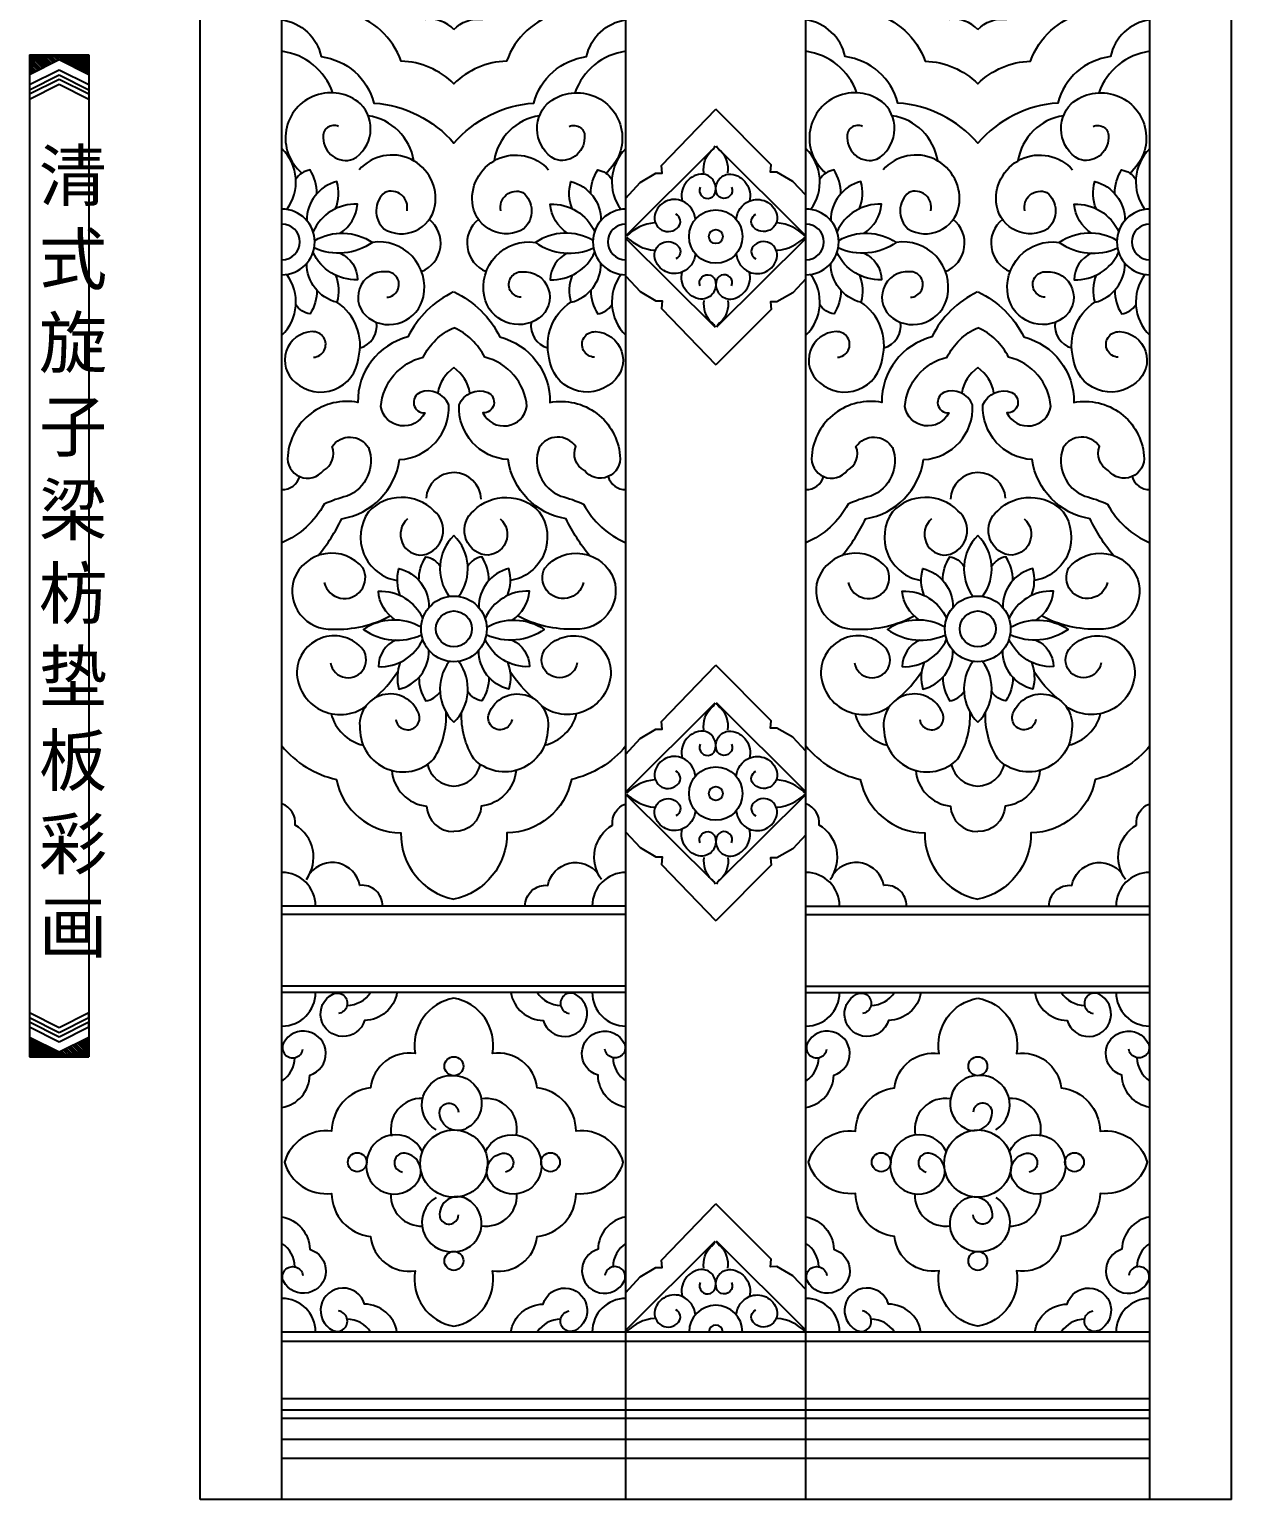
# Model space of a CAD drawing. Extents: x -66030 to 95157, y -13132 to 45879.
# Drawn here: x -25244 to -24510, y 4383 to 5280 of the extents above; entities that cross this region are included whole.
import ezdxf

# ---------------------------------------------------------------- set-up
doc = ezdxf.new("R2010")
doc.units = 0
doc.header["$LTSCALE"] = 100
doc.header["$MEASUREMENT"] = 0
for name, color, linetype in [('3', 11, 'CONTINUOUS'), ('4', 121, 'CONTINUOUS'), ('7', 105, 'CONTINUOUS'), ('TEXT', 105, 'CONTINUOUS')]:
    doc.layers.add(name, color=color, linetype=linetype)
doc.styles.add('HZ', font='simhei.ttf')

# ---------------------------------------------------------------- blocks, each defined once
blk = doc.blocks.new('A$C5F614F5C')
at = {"layer": '3'}
for p, q in [((260, 362.43), (50, 362.43)), ((370, 362.43), (580, 362.43)), ((260, 357.35), (50, 357.35)), ((370, 357.35), (580, 357.35)), ((260, 313.47), (50, 313.47)), ((260, 309.65), (50, 309.65)), ((370, 313.47), (580, 313.47)), ((370, 309.65), (580, 309.65)), ((580, 102.33), (50, 102.33)), ((580, 102.33), (50, 102.33)), ((580, 96.61), (50, 96.61)), ((580, 61.63), (50, 61.63)), ((580, 54.64), (50, 54.64)), ((580, 49.55), (50, 49.55)), ((580, 36.79), (50, 36.79)), ((580, 25.17), (50, 25.17))]:
    blk.add_line(p, q, dxfattribs=at)
for points in [[(155, 897.67, 0.239484), (137.72, 903.86, 0.320216), (108.86, 928.3, 0.26319), (84.04, 951.82), (84.04, 1100)], [(155, 897.67, -0.239484), (172.28, 903.86, -0.320216), (201.14, 928.3, -0.26319), (225.96, 951.82), (225.96, 1100)], [(475, 897.67, 0.239484), (457.72, 903.86, 0.320216), (428.86, 928.3, 0.26319), (404.04, 951.82), (404.04, 1100)], [(475, 897.67, -0.239484), (492.28, 903.86, -0.320216), (521.14, 928.3, -0.26319), (545.96, 951.82), (545.96, 1100)], [(260, 935.71, 0.197445), (219.4, 907.61, 0.252849), (187.22, 878.33, 0.190459), (155, 864.47, 0.190459), (122.78, 878.33, 0.252849), (90.6, 907.61, 0.197445), (50, 935.71)], [(370, 935.71, -0.197445), (410.6, 907.61, -0.252849), (442.78, 878.33, -0.190459), (475, 864.47, -0.190459), (507.22, 878.33, -0.252849), (539.4, 907.61, -0.197445), (580, 935.71)], [(50, 903.58, -0.314235), (73.97, 881.07, -0.307834), (106.16, 852.71, -0.202296), (155, 828.16, -0.202296), (203.84, 852.71, -0.307834), (236.03, 881.07, -0.314235), (260, 903.58)], [(580, 903.58, 0.314235), (556.03, 881.07, 0.307834), (523.84, 852.71, 0.202296), (475, 828.16, 0.202296), (426.16, 852.71, 0.307834), (393.97, 881.07, 0.314235), (370, 903.58)], [(84.62, 838.39, 0.617299), (75.23, 831.41, 0.506753), (93.35, 818.39, 0.492202), (97.93, 852.3, 1.012094), (62.21, 810.01)], [(225.38, 838.39, -0.617299), (234.77, 831.41, -0.506753), (216.65, 818.39, -0.492202), (212.07, 852.3, -1.012094), (247.79, 810.01)], [(404.62, 838.39, 0.617299), (395.23, 831.41, 0.506753), (413.35, 818.39, 0.492202), (417.93, 852.3, 1.012094), (382.21, 810.01)], [(545.38, 838.39, -0.617299), (554.77, 831.41, -0.506753), (536.65, 818.39, -0.492202), (532.07, 852.3, -1.012094), (567.79, 810.01)], [(307.74, 810.16, -0.247988), (312.13, 823.55, 0.192217), (314.62, 826.61, 0.192217)], [(322.26, 810.16, 0.247988), (317.87, 823.55, -0.192217), (315.38, 826.61, -0.192217)], [(126.38, 786.94, 0.60174), (112.83, 798.19, 0.453791), (112.31, 776.01, 0.525999), (143.42, 789.75, 0.758662), (97.14, 811.92)], [(183.62, 786.94, -0.60174), (197.17, 798.19, -0.453791), (197.69, 776.01, -0.525999), (166.58, 789.75, -0.758662), (212.86, 811.92)], [(446.38, 786.94, 0.60174), (432.83, 798.19, 0.453791), (432.31, 776.01, 0.525999), (463.42, 789.75, 0.758662), (417.14, 811.92)], [(503.62, 786.94, -0.60174), (517.17, 798.19, -0.453791), (517.69, 776.01, -0.525999), (486.58, 789.75, -0.758662), (532.86, 811.92)], [(71.35, 797.45, 0.146196), (67.16, 811.88, 0.215737), (58.47, 806.26)], [(238.65, 797.45, -0.146196), (242.84, 811.88, -0.215737), (251.53, 806.26)], [(305.45, 801.36, 1.221288), (314.81, 799.26, 0.477139), (305.83, 809.4, 0.451702), (294.47, 792.88)], [(324.55, 801.36, -1.221288), (315.19, 799.26, -0.477139), (324.17, 809.4, -0.451702), (335.53, 792.88)], [(391.35, 797.45, 0.146196), (387.16, 811.88, 0.215737), (378.47, 806.26)], [(558.65, 797.45, -0.146196), (562.84, 811.88, -0.215737), (571.53, 806.26)], [(82.75, 788.26, 0.163754), (83.57, 804.75, 0.351214), (65.21, 780.98, 0.351214)], [(227.25, 788.26, -0.163754), (226.43, 804.75, -0.351214), (244.79, 780.98, -0.351214)], [(402.75, 788.26, 0.163754), (403.57, 804.75, 0.351214), (385.21, 780.98, 0.351214)], [(547.25, 788.26, -0.163754), (546.43, 804.75, -0.351214), (564.79, 780.98, -0.351214)], [(85.56, 773.3, 0.23897), (96.13, 790.98, 0.306355), (69.03, 774.25, 0.306355)], [(224.44, 773.3, -0.23897), (213.87, 790.98, -0.306355), (240.97, 774.25, -0.306355)], [(302.51, 781.77, 0.27562), (294.65, 792.8, 0.463965), (277.82, 784.63, 0.801578), (292.19, 777.25, 0.483384), (290.61, 784.83)], [(327.49, 781.77, -0.27562), (335.35, 792.8, -0.463965), (352.18, 784.63, -0.801578), (337.81, 777.25, -0.483384), (339.39, 784.83)], [(405.56, 773.3, 0.23897), (416.13, 790.98, 0.306355), (389.03, 774.25, 0.306355)], [(544.44, 773.3, -0.23897), (533.87, 790.98, -0.306355), (560.97, 774.25, -0.306355)], [(70.03, 768.89, -0.28635), (105.22, 767.61, -0.265993), (69.72, 764.26)], [(239.97, 768.89, 0.28635), (204.78, 767.61, 0.265993), (240.28, 764.26)], [(390.03, 768.89, -0.28635), (425.22, 767.61, -0.265993), (389.72, 764.26)], [(559.97, 768.89, 0.28635), (524.78, 767.61, 0.265993), (560.28, 764.26)], [(113.95, 734.15, 1.002465), (113.27, 749.77, 0.761165), (103.13, 721.31, 0.537698), (136.39, 734.5, 0.523793), (105.22, 767.61)], [(196.05, 734.15, -1.002465), (196.73, 749.77, -0.761165), (206.87, 721.31, -0.537698), (173.61, 734.5, -0.523793), (204.78, 767.61)], [(302.51, 760.65, -0.27562), (294.65, 749.62, -0.463965), (277.82, 757.79, -0.801578), (292.19, 765.17, -0.483384), (290.61, 757.59)], [(327.49, 760.65, 0.27562), (335.35, 749.62, 0.463965), (352.18, 757.79, 0.801578), (337.81, 765.17, 0.483384), (339.39, 757.59)], [(433.95, 734.15, 1.002465), (433.27, 749.77, 0.761165), (423.13, 721.31, 0.537698), (456.39, 734.5, 0.523793), (425.22, 767.61)], [(516.05, 734.15, -1.002465), (516.73, 749.77, -0.761165), (526.87, 721.31, -0.537698), (493.61, 734.5, -0.523793), (524.78, 767.61)], [(82.75, 747.58, -0.163754), (83.57, 731.09, -0.351214), (65.21, 754.85, -0.351214)], [(85.52, 761.07, -0.294699), (96.13, 744.85, -0.306355), (69.03, 761.58, -0.306355)], [(224.48, 761.07, 0.294699), (213.87, 744.85, 0.306355), (240.97, 761.58, 0.306355)], [(227.25, 747.58, 0.163754), (226.43, 731.09, 0.351214), (244.79, 754.85, 0.351214)], [(402.75, 747.58, -0.163754), (403.57, 731.09, -0.351214), (385.21, 754.85, -0.351214)], [(405.52, 761.07, -0.294699), (416.13, 744.85, -0.306355), (389.03, 761.58, -0.306355)], [(544.48, 761.07, 0.294699), (533.87, 744.85, 0.306355), (560.97, 761.58, 0.306355)], [(547.25, 747.58, 0.163754), (546.43, 731.09, 0.351214), (564.79, 754.85, 0.351214)], [(305.45, 741.06, -1.221288), (314.81, 743.17, -0.477139), (305.83, 733.03, -0.451702), (294.47, 749.54)], [(324.55, 741.06, 1.221288), (315.19, 743.17, 0.477139), (324.17, 733.03, 0.451702), (335.53, 749.54)], [(154.86, 737.43, 0.172564), (126.97, 709.93, 0.347583), (96.37, 669.89, 0.445719), (53.56, 637.52, 0.768884), (75.3, 628.44, 0.381994), (80.59, 643, -0.549759), (102.85, 642.32, -0.410057), (89.64, 612.73, 0.044207), (75.76, 607.79, -0.168261), (50, 584.24)], [(71.35, 738.39, -0.146196), (67.16, 723.95, -0.215737), (58.47, 729.57)], [(155.14, 737.43, -0.172564), (183.03, 709.93, -0.347583), (213.63, 669.89, -0.445719), (256.44, 637.52, -0.768884), (234.7, 628.44, -0.381994), (229.41, 643, 0.549759), (207.15, 642.32, 0.410057), (220.36, 612.73, -0.044207), (234.24, 607.79, 0.168261), (260, 584.24)], [(238.65, 738.39, 0.146196), (242.84, 723.95, 0.215737), (251.53, 729.57)], [(474.86, 737.43, 0.172564), (446.97, 709.93, 0.347583), (416.37, 669.89, 0.445719), (373.56, 637.52, 0.768884), (395.3, 628.44, 0.381994), (400.59, 643, -0.549759), (422.85, 642.32, -0.410057), (409.64, 612.73, 0.044207), (395.76, 607.79, -0.168261), (370, 584.24)], [(391.35, 738.39, -0.146196), (387.16, 723.95, -0.215737), (378.47, 729.57)], [(475.14, 737.43, -0.172564), (503.03, 709.93, -0.347583), (533.63, 669.89, -0.445719), (576.44, 637.52, -0.768884), (554.7, 628.44, -0.381994), (549.41, 643, 0.549759), (527.15, 642.32, 0.410057), (540.36, 612.73, -0.044207), (554.24, 607.79, 0.168261), (580, 584.24)], [(558.65, 738.39, 0.146196), (562.84, 723.95, 0.215737), (571.53, 729.57)], [(69.21, 697.53, 1.002465), (68.52, 713.16, 0.695756), (58.21, 682.18, 0.611234), (96.72, 697.03, 0.32144), (83.57, 731.09)], [(240.79, 697.53, -1.002465), (241.48, 713.16, -0.695756), (251.79, 682.18, -0.611234), (213.28, 697.03, -0.32144), (226.43, 731.09)], [(307.74, 732.26, 0.247988), (312.13, 718.87, -0.192217), (314.62, 715.81, -0.192217)], [(322.26, 732.26, -0.247988), (317.87, 718.87, 0.192217), (315.38, 715.81, 0.192217)], [(389.21, 697.53, 1.002465), (388.52, 713.16, 0.695756), (378.21, 682.18, 0.611234), (416.72, 697.03, 0.32144), (403.57, 731.09)], [(560.79, 697.53, -1.002465), (561.48, 713.16, -0.695756), (571.79, 682.18, -0.611234), (533.28, 697.03, -0.32144), (546.43, 731.09)], [(72.08, 576.42, 0.064851), (86.47, 598.88, 0.326595), (121.87, 635, 0.411401), (151.84, 668.47, 0.413629), (134.31, 675.98, 0.831375), (137.28, 663.58, -0.729807), (110.42, 667.4, -0.324044), (136.18, 697.56, -0.17358), (155, 715.56)], [(237.92, 576.42, -0.064851), (223.53, 598.88, -0.326595), (188.13, 635, -0.411401), (158.16, 668.47, -0.413629), (175.69, 675.98, -0.831375), (172.72, 663.58, 0.729807), (199.58, 667.4, 0.324044), (173.82, 697.56, 0.17358), (155, 715.56)], [(392.08, 576.42, 0.064851), (406.47, 598.88, 0.326595), (441.87, 635, 0.411401), (471.84, 668.47, 0.413629), (454.31, 675.98, 0.831375), (457.28, 663.58, -0.729807), (430.42, 667.4, -0.324044), (456.18, 697.56, -0.17358), (475, 715.56)], [(557.92, 576.42, -0.064851), (543.53, 598.88, -0.326595), (508.13, 635, -0.411401), (478.16, 668.47, -0.413629), (495.69, 675.98, -0.831375), (492.72, 663.58, 0.729807), (519.58, 667.4, 0.324044), (493.82, 697.56, 0.17358), (475, 715.56)], [(126.77, 598.94, 0.728051), (136.15, 576.78, 0.640013), (142.77, 603.83, 0.423568), (102.93, 603.19, 0.556059), (120.46, 561.2)], [(183.23, 598.94, -0.728051), (173.85, 576.78, -0.640013), (167.23, 603.83, -0.423568), (207.07, 603.19, -0.556059), (189.54, 561.2)], [(446.77, 598.94, 0.728051), (456.15, 576.78, 0.640013), (462.77, 603.83, 0.423568), (422.93, 603.19, 0.556059), (440.46, 561.2)], [(503.23, 598.94, -0.728051), (493.85, 576.78, -0.640013), (487.23, 603.83, -0.423568), (527.07, 603.19, -0.556059), (509.54, 561.2)], [(75.81, 559.91, 1.124462), (99.53, 568.8, 0.576501), (57.25, 561.9, 0.524043), (81.02, 531.52, 0.133792), (116.12, 539.59, 0.052034)], [(133.65, 561.2, -0.146196), (137.84, 575.63, -0.215737), (146.53, 570.01)], [(176.35, 561.2, 0.146196), (172.16, 575.63, 0.215737), (163.47, 570.01)], [(234.19, 559.91, -1.124462), (210.47, 568.8, -0.576501), (252.75, 561.9, -0.524043), (228.98, 531.52, -0.133792), (193.88, 539.59, -0.052034)], [(395.81, 559.91, 1.124462), (419.53, 568.8, 0.576501), (377.25, 561.9, 0.524043), (401.02, 531.52, 0.133792), (436.12, 539.59, 0.052034)], [(453.65, 561.2, -0.146196), (457.84, 575.63, -0.215737), (466.53, 570.01)], [(496.35, 561.2, 0.146196), (492.16, 575.63, 0.215737), (483.47, 570.01)], [(554.19, 559.91, -1.124462), (530.47, 568.8, -0.576501), (572.75, 561.9, -0.524043), (548.98, 531.52, -0.133792), (513.88, 539.59, -0.052034)], [(122.25, 552, -0.163754), (121.43, 568.49, -0.351214), (139.79, 544.73, -0.351214)], [(187.75, 552, 0.163754), (188.57, 568.49, 0.351214), (170.21, 544.73, 0.351214)], [(442.25, 552, -0.163754), (441.43, 568.49, -0.351214), (459.79, 544.73, -0.351214)], [(507.75, 552, 0.163754), (508.57, 568.49, 0.351214), (490.21, 544.73, 0.351214)], [(119.44, 537.04, -0.23897), (108.87, 554.73, -0.306355), (135.97, 538, -0.306355)], [(190.56, 537.04, 0.23897), (201.13, 554.73, 0.306355), (174.03, 538, 0.306355)], [(439.44, 537.04, -0.23897), (428.87, 554.73, -0.306355), (455.97, 538, -0.306355)], [(510.56, 537.04, 0.23897), (521.13, 554.73, 0.306355), (494.03, 538, 0.306355)], [(134.97, 532.64, 0.28635), (99.78, 531.36, 0.265993), (135.28, 528)], [(175.03, 532.64, -0.28635), (210.22, 531.36, -0.265993), (174.72, 528)], [(454.97, 532.64, 0.28635), (419.78, 531.36, 0.265993), (455.28, 528)], [(495.03, 532.64, -0.28635), (530.22, 531.36, -0.265993), (494.72, 528)], [(79.67, 511.02, 1.366834), (98.32, 520.39, 0.661764), (59.11, 505.73, 0.610895), (101.07, 484.31, 0.610895)], [(119.48, 524.81, 0.294699), (108.87, 508.6, 0.306355), (135.97, 525.33, 0.306355)], [(190.52, 524.81, -0.294699), (201.13, 508.6, -0.306355), (174.03, 525.33, -0.306355)], [(230.33, 511.02, -1.366834), (211.68, 520.39, -0.661764), (250.89, 505.73, -0.610895), (208.93, 484.31, -0.610895)], [(399.67, 511.02, 1.366834), (418.32, 520.39, 0.661764), (379.11, 505.73, 0.610895), (421.07, 484.31, 0.610895)], [(439.48, 524.81, 0.294699), (428.87, 508.6, 0.306355), (455.97, 525.33, 0.306355)], [(510.52, 524.81, -0.294699), (521.13, 508.6, -0.306355), (494.03, 525.33, -0.306355)], [(550.33, 511.02, -1.366834), (531.68, 520.39, -0.661764), (570.89, 505.73, -0.610895), (528.93, 484.31, -0.610895)], [(122.25, 511.32, 0.163754), (121.43, 494.83, 0.351214), (139.79, 518.6, 0.351214)], [(187.75, 511.32, -0.163754), (188.57, 494.83, -0.351214), (170.21, 518.6, -0.351214)], [(442.25, 511.32, 0.163754), (441.43, 494.83, 0.351214), (459.79, 518.6, 0.351214)], [(507.75, 511.32, -0.163754), (508.57, 494.83, -0.351214), (490.21, 518.6, -0.351214)], [(106.03, 488.96, 0.073701), (120.74, 505.7)], [(203.97, 488.96, -0.073701), (189.26, 505.7)], [(426.03, 488.96, 0.073701), (440.74, 505.7)], [(523.97, 488.96, -0.073701), (509.26, 505.7)], [(133.65, 502.13, 0.146196), (137.84, 487.7, 0.215737), (146.53, 493.32)], [(176.35, 502.13, -0.146196), (172.16, 487.7, -0.215737), (163.47, 493.32)], [(453.65, 502.13, 0.146196), (457.84, 487.7, 0.215737), (466.53, 493.32)], [(496.35, 502.13, -0.146196), (492.16, 487.7, -0.215737), (483.47, 493.32)], [(119.5, 476.29, 1.117194), (133.55, 479.98, 0.893848), (97.64, 470.52, 0.671003), (142.84, 452.28, 0.148649), (150.31, 480.7)], [(190.5, 476.29, -1.117194), (176.45, 479.98, -0.893848), (212.36, 470.52, -0.671003), (167.16, 452.28, -0.148649), (159.69, 480.7)], [(307.74, 470.07, -0.247988), (312.13, 483.46, 0.192217), (314.62, 486.52, 0.192217)], [(322.26, 470.07, 0.247988), (317.87, 483.46, -0.192217), (315.38, 486.52, -0.192217)], [(439.5, 476.29, 1.117194), (453.55, 479.98, 0.893848), (417.64, 470.52, 0.671003), (462.84, 452.28, 0.148649), (470.31, 480.7)], [(510.5, 476.29, -1.117194), (496.45, 479.98, -0.893848), (532.36, 470.52, -0.671003), (487.16, 452.28, -0.148649), (479.69, 480.7)], [(305.45, 461.27, 1.221288), (314.81, 459.17, 0.477139), (305.83, 469.31, 0.451702), (294.47, 452.79)], [(324.55, 461.27, -1.221288), (315.19, 459.17, -0.477139), (324.17, 469.31, -0.451702), (335.53, 452.79)], [(50, 460.23, 0.169425), (83.24, 439.75, 0.354157), (122.6, 407.08, 0.360148), (155, 366.65)], [(260, 460.23, -0.169425), (226.76, 439.75, -0.354157), (187.4, 407.08, -0.360148), (155, 366.65)], [(370, 460.23, 0.169425), (403.24, 439.75, 0.354157), (442.6, 407.08, 0.360148), (475, 366.65)], [(580, 460.23, -0.169425), (546.76, 439.75, -0.354157), (507.4, 407.08, -0.360148), (475, 366.65)], [(302.51, 441.68, 0.27562), (294.65, 452.71, 0.463965), (277.82, 444.54, 0.801578), (292.19, 437.16, 0.483384), (290.61, 444.74)], [(327.49, 441.68, -0.27562), (335.35, 452.71, -0.463965), (352.18, 444.54, -0.801578), (337.81, 437.16, -0.483384), (339.39, 444.74)], [(117.05, 445.25, 0.355871), (138.34, 423.41, 0.406836), (155, 407.85)], [(192.95, 445.25, -0.355871), (171.66, 423.41, -0.406836), (155, 407.85)], [(437.05, 445.25, 0.355871), (458.34, 423.41, 0.406836), (475, 407.85)], [(512.95, 445.25, -0.355871), (491.66, 423.41, -0.406836), (475, 407.85)], [(64.9, 378.72, 0.441925), (58.08, 411.88, 0.350508), (50, 424.89, 0.350508)], [(245.1, 378.72, -0.441925), (251.92, 411.88, -0.350508), (260, 424.89, -0.350508)], [(302.51, 420.56, -0.27562), (294.65, 409.53, -0.463965), (277.82, 417.7, -0.801578), (292.19, 425.08, -0.483384), (290.61, 417.5)], [(327.49, 420.56, 0.27562), (335.35, 409.53, 0.463965), (352.18, 417.7, 0.801578), (337.81, 425.08, 0.483384), (339.39, 417.5)], [(384.9, 378.72, 0.441925), (378.08, 411.88, 0.350508), (370, 424.89, 0.350508)], [(565.1, 378.72, -0.441925), (571.92, 411.88, -0.350508), (580, 424.89, -0.350508)], [(305.45, 400.97, -1.221288), (314.81, 403.08, -0.477139), (305.83, 392.94, -0.451702), (294.47, 409.45)], [(324.55, 400.97, 1.221288), (315.19, 403.08, 0.477139), (324.17, 392.94, 0.451702), (335.53, 409.45)], [(111.41, 362.43, 0.454098), (97.58, 375, 0.646282), (67.02, 382.28, 0.646282)], [(198.59, 362.43, -0.454098), (212.42, 375, -0.646282), (242.98, 382.28, -0.646282)], [(307.74, 392.17, 0.247988), (312.13, 378.78, -0.192217), (314.62, 375.72, -0.192217)], [(322.26, 392.17, -0.247988), (317.87, 378.78, 0.192217), (315.38, 375.72, 0.192217)], [(431.41, 362.43, 0.454098), (417.58, 375, 0.646282), (387.02, 382.28, 0.646282)], [(518.59, 362.43, -0.454098), (532.42, 375, -0.646282), (562.98, 382.28, -0.646282)], [(120.25, 309.65, -0.362229), (100.48, 292.62, -1.511297), (80.98, 308.7, -1.158756), (84.55, 296.8)], [(189.75, 309.65, 0.362229), (209.52, 292.62, 1.511297), (229.02, 308.7, 1.158756), (225.45, 296.8)], [(440.25, 309.65, -0.362229), (420.48, 292.62, -1.511297), (400.98, 308.7, -1.158756), (404.55, 296.8)], [(509.75, 309.65, 0.362229), (529.52, 292.62, 1.511297), (549.02, 308.7, 1.158756), (545.45, 296.8)], [(50, 239.42, 0.360826), (66.96, 259.15, 1.511297), (50.9, 278.67, 1.158756), (62.81, 275.08)], [(260, 239.42, -0.360826), (243.04, 259.15, -1.511297), (259.1, 278.67, -1.158756), (247.19, 275.08)], [(370, 239.42, 0.360826), (386.96, 259.15, 1.511297), (370.9, 278.67, 1.158756), (382.81, 275.08)], [(580, 239.42, -0.360826), (563.04, 259.15, -1.511297), (579.1, 278.67, -1.158756), (567.19, 275.08)], [(144.08, 225.82, -0.779485), (154.36, 258.97, -0.794364), (162.79, 226.73, -0.606295), (146.32, 237.62, -0.864043), (157.83, 236.56)], [(485.92, 225.82, 0.779485), (475.64, 258.97, 0.794364), (467.21, 226.73, 0.606295), (483.68, 237.62, 0.864043), (472.17, 236.56)], [(135.78, 212.44, 0.779485), (101.68, 205.99, 0.794364), (132.76, 193.96, 0.606295), (123.81, 211.56, 0.864043), (123.55, 200)], [(174.22, 212.44, -0.779485), (208.32, 205.99, -0.794364), (177.24, 193.96, -0.606295), (186.19, 211.56, -0.864043), (186.45, 200)], [(455.78, 212.44, 0.779485), (421.68, 205.99, 0.794364), (452.76, 193.96, 0.606295), (443.81, 211.56, 0.864043), (443.55, 200)], [(494.22, 212.44, -0.779485), (528.32, 205.99, -0.794364), (497.24, 193.96, -0.606295), (506.19, 211.56, -0.864043), (506.45, 200)], [(144.08, 184.52, 0.779485), (154.36, 151.36, 0.794364), (162.79, 183.61, 0.606295), (146.32, 172.72, 0.864043), (157.83, 173.78)], [(485.92, 184.52, -0.779485), (475.64, 151.36, -0.794364), (467.21, 183.61, -0.606295), (483.68, 172.72, -0.864043), (472.17, 173.78)], [(50, 172.57, -0.360826), (66.96, 152.83, -1.511297), (50.9, 133.32, -1.158756), (62.81, 136.91)], [(260, 172.57, 0.360826), (243.04, 152.83, 1.511297), (259.1, 133.32, 1.158756), (247.19, 136.91)], [(370, 172.57, -0.360826), (386.96, 152.83, -1.511297), (370.9, 133.32, -1.158756), (382.81, 136.91)], [(580, 172.57, 0.360826), (563.04, 152.83, 1.511297), (579.1, 133.32, 1.158756), (567.19, 136.91)], [(307.74, 141.28, -0.247988), (312.13, 154.67, 0.192217), (314.62, 157.73, 0.192217)], [(322.26, 141.28, 0.247988), (317.87, 154.67, -0.192217), (315.38, 157.73, -0.192217)], [(305.45, 132.48, 1.221288), (314.81, 130.38, 0.477139), (305.83, 140.52, 0.451702), (294.47, 124)], [(324.55, 132.48, -1.221288), (315.19, 130.38, -0.477139), (324.17, 140.52, -0.451702), (335.53, 124)], [(120.25, 102.33, 0.362229), (100.48, 119.36, 1.511297), (80.98, 103.28, 1.158756), (84.55, 115.19)], [(189.75, 102.33, -0.362229), (209.52, 119.36, -1.511297), (229.02, 103.28, -1.158756), (225.45, 115.19)], [(440.25, 102.33, 0.362229), (420.48, 119.36, 1.511297), (400.98, 103.28, 1.158756), (404.55, 115.19)], [(509.75, 102.33, -0.362229), (529.52, 119.36, -1.511297), (549.02, 103.28, -1.158756), (545.45, 115.19)], [(302.51, 112.89, 0.27562), (294.65, 123.93, 0.463965), (277.82, 115.75, 0.801578), (292.19, 108.37, 0.483384), (290.61, 115.95)], [(327.49, 112.89, -0.27562), (335.35, 123.93, -0.463965), (352.18, 115.75, -0.801578), (337.81, 108.37, -0.483384), (339.39, 115.95)]]:
    blk.add_lwpolyline(points, format="xyb", dxfattribs=at)
for points in [[(260, 794.71), (268.77, 804.19), (278.32, 809.92), (282.14, 809.92), (281.76, 814.51), (315, 848.95)], [(370, 796.48), (361.94, 804.92), (352.29, 810.51), (348.47, 810.45), (348.78, 815.05), (315, 848.95)], [(260, 771.69), (314.62, 825.99)], [(370, 771.69), (315.38, 825.99)], [(260, 770.11), (314.62, 715.81)], [(370, 770.11), (315.38, 715.81)], [(260, 747.1), (268.77, 737.62), (278.32, 731.88), (282.14, 731.88), (281.76, 727.29), (315, 692.86)], [(370, 745.33), (361.94, 736.88), (352.29, 731.29), (348.47, 731.36), (348.78, 726.76), (315, 692.86)], [(260, 455.23), (268.77, 464.71), (278.32, 470.45), (282.14, 470.45), (281.76, 475.04), (315, 509.47)], [(370, 457.01), (361.94, 465.45), (352.29, 471.04), (348.47, 470.98), (348.78, 475.57), (315, 509.47)], [(260, 432.22), (314.62, 486.52)], [(370, 432.22), (315.38, 486.52)], [(260, 430.64), (314.62, 376.34)], [(370, 430.64), (315.38, 376.34)], [(260, 407.63), (268.77, 398.15), (278.32, 392.41), (282.14, 392.41), (281.76, 387.82), (315, 353.39)], [(370, 405.86), (361.94, 397.41), (352.29, 391.82), (348.47, 391.88), (348.78, 387.29), (315, 353.39)], [(260, 126.45), (268.77, 135.93), (278.32, 141.66), (282.14, 141.66), (281.76, 146.26), (315, 180.69)], [(370, 128.22), (361.94, 136.66), (352.29, 142.25), (348.47, 142.19), (348.78, 146.79), (315, 180.69)], [(260, 103.43), (314.62, 157.73)], [(370, 103.43), (315.38, 157.73)]]:
    blk.add_lwpolyline(points, dxfattribs=at)
for points in [[(155, 306.16, 0.415124), (131.37, 272.32, 0.430117), (104.14, 251.38, 0.379535), (80.35, 224.99, 0.368707), (51.52, 205.99, 0.368707), (80.35, 186.99, 0.379535), (104.14, 160.61, 0.430117), (131.37, 139.67, 0.415124), (155, 105.82, 0.415124), (178.63, 139.67, 0.430117), (205.86, 160.61, 0.379535), (229.65, 186.99, 0.368707), (258.48, 205.99, 0.368707), (229.65, 224.99, 0.379535), (205.86, 251.38, 0.430117), (178.63, 272.32, 0.415124)], [(475, 306.16, -0.415124), (498.63, 272.32, -0.430117), (525.86, 251.38, -0.379535), (549.65, 224.99, -0.368707), (578.48, 205.99, -0.368707), (549.65, 186.99, -0.379535), (525.86, 160.61, -0.430117), (498.63, 139.67, -0.415124), (475, 105.82, -0.415124), (451.37, 139.67, -0.430117), (424.14, 160.61, -0.379535), (400.35, 186.99, -0.368707), (371.52, 205.99, -0.368707), (400.35, 224.99, -0.379535), (424.14, 251.38, -0.430117), (451.37, 272.32, -0.415124)]]:
    blk.add_lwpolyline(points, format="xyb", close=True, dxfattribs=at)
for centre, radius in [((314.96, 771.21), 16.33), ((314.96, 771.21), 4.26), ((155, 531.66), 20.05), ((475, 531.66), 20.05), ((155, 531.66), 10.94), ((475, 531.66), 10.94), ((314.96, 431.12), 16.33), ((314.96, 431.12), 4.26), ((155, 264.61), 5.78), ((475, 264.61), 5.78), ((155, 205.15), 20.56), ((475, 205.15), 20.56), ((96, 205.99), 5.78), ((214, 205.99), 5.78), ((416, 205.99), 5.78), ((534, 205.99), 5.78), ((155, 145.73), 5.78), ((475, 145.73), 5.78)]:
    blk.add_circle(centre, radius, dxfattribs=at)
for centre, radius, start, end in [((44.79, 846.19), 38.51, 19.47131, 82.22936), ((265.21, 846.19), 38.51, 97.77064, 160.52869), ((364.79, 846.19), 38.51, 19.47131, 82.22936), ((585.21, 846.19), 38.51, 97.77064, 160.52869), ((97.98, 812.44), 32.88, 8.78748, 81.74261), ((212.02, 812.44), 32.88, 98.25739, 171.21252), ((417.98, 812.44), 32.88, 8.78748, 81.74261), ((532.02, 812.44), 32.88, 98.25739, 171.21252), ((30.24, 804.68), 28.28, 323.2446, 45.65491), ((279.76, 804.68), 28.28, 134.34509, 216.7554), ((350.24, 804.68), 28.28, 323.2446, 45.65491), ((599.76, 804.68), 28.28, 134.34509, 216.7554), ((50, 767.92), 20.05, 270, 90), ((128.33, 767.21), 18.62, 291.89823, 51.09922), ((181.67, 767.21), 18.62, 128.90078, 248.10177), ((260, 767.92), 20.05, 90, 270), ((370, 767.92), 20.05, 270, 90), ((448.33, 767.21), 18.62, 291.89823, 51.09922), ((501.67, 767.21), 18.62, 128.90078, 248.10177), ((580, 767.92), 20.05, 90, 270), ((50, 767.92), 10.94, 270, 90), ((260, 767.92), 10.94, 90, 270), ((279.76, 753.13), 26.53, 94.98271, 136.10029), ((350.24, 753.13), 26.53, 43.89971, 85.01729), ((370, 767.92), 10.94, 270, 90), ((580, 767.92), 10.94, 90, 270), ((279.76, 789.3), 26.53, 223.89971, 265.01729), ((350.24, 789.3), 26.53, 274.98271, 316.10029), ((30.24, 731.15), 28.28, 314.34509, 36.7554), ((279.76, 731.15), 28.28, 143.2446, 225.65491), ((350.24, 731.15), 28.28, 314.34509, 36.7554), ((599.76, 731.15), 28.28, 143.2446, 225.65491), ((94.07, 716.64), 13.86, 285.10707, 9.26207), ((215.93, 716.64), 13.86, 170.73793, 254.89293), ((414.07, 716.64), 13.86, 285.10707, 9.26207), ((535.93, 716.64), 13.86, 170.73793, 254.89293), ((168.24, 671.9), 23.38, 124.47902, 170.85963), ((141.76, 671.9), 23.38, 9.14037, 55.52098), ((488.24, 671.9), 23.38, 124.47902, 170.85963), ((461.76, 671.9), 23.38, 9.14037, 55.52098), ((50.2, 627.82), 11.08, 268.95382, 343.49953), ((154.83, 610.24), 16.86, 2.26555, 175.92885), ((259.8, 627.82), 11.08, 196.50047, 271.04618), ((370.2, 627.82), 11.08, 268.95382, 343.49953), ((475.17, 610.24), 16.86, 4.07115, 177.73445), ((579.8, 627.82), 11.08, 196.50047, 271.04618), ((174.76, 568.43), 28.28, 134.34509, 216.7554), ((135.24, 568.43), 28.28, 323.2446, 45.65491), ((494.76, 568.43), 28.28, 134.34509, 216.7554), ((455.24, 568.43), 28.28, 323.2446, 45.65491), ((174.76, 494.9), 28.28, 143.2446, 225.65491), ((135.24, 494.9), 28.28, 314.34509, 36.7554), ((494.76, 494.9), 28.28, 143.2446, 225.65491), ((455.24, 494.9), 28.28, 314.34509, 36.7554), ((105.66, 486.37), 26.44, 194.25837, 256.80992), ((204.34, 486.37), 26.44, 283.19008, 345.74163), ((425.66, 486.37), 26.44, 194.25837, 256.80992), ((524.34, 486.37), 26.44, 283.19008, 345.74163), ((155.6, 452.9), 17.27, 193.41602, 267.99547), ((154.4, 452.9), 17.27, 272.00453, 346.58398), ((475.6, 452.9), 17.27, 193.41602, 267.99547), ((474.4, 452.9), 17.27, 272.00453, 346.58398), ((279.76, 413.04), 26.53, 94.98271, 136.10029), ((350.24, 413.04), 26.53, 43.89971, 85.01729), ((279.76, 449.21), 26.53, 223.89971, 265.01729), ((350.24, 449.21), 26.53, 274.98271, 316.10029), ((50, 362.43), 20.53, 0, 90), ((260, 362.43), 20.53, 90, 180), ((370, 362.43), 20.53, 0, 90), ((580, 362.43), 20.53, 90, 180), ((50, 309.65), 20.53, 270, 0), ((89.57, 319.15), 17.36, 270.78719, 326.81116), ((220.43, 319.15), 17.36, 213.18884, 269.21281), ((260, 309.65), 20.53, 180, 270), ((370, 309.65), 20.53, 270, 0), ((409.57, 319.15), 17.36, 270.78719, 326.81116), ((540.43, 319.15), 17.36, 213.18884, 269.21281), ((580, 309.65), 20.53, 180, 270), ((40.44, 270.09), 17.36, 303.41067, 359.13146), ((269.56, 270.09), 17.36, 180.86854, 236.58933), ((360.44, 270.09), 17.36, 303.41067, 359.13146), ((589.56, 270.09), 17.36, 180.86854, 236.58933), ((135.26, 226.18), 18.79, 87.99722, 193.04035), ((174.74, 226.18), 18.79, 349.04089, 99.31958), ((455.26, 226.18), 18.79, 80.68042, 190.95911), ((494.74, 226.18), 18.79, 346.95965, 92.00278), ((135.26, 185.8), 18.79, 177.53117, 272.00278), ((174.74, 185.8), 18.79, 260.68042, 2.46883), ((455.26, 185.8), 18.79, 177.53117, 279.31958), ((494.74, 185.8), 18.79, 267.99722, 2.46883), ((40.44, 141.89), 17.36, 0.86854, 56.58933), ((269.56, 141.89), 17.36, 123.41067, 179.13146), ((360.44, 141.89), 17.36, 0.86854, 56.58933), ((589.56, 141.89), 17.36, 123.41067, 179.13146), ((50, 102.33), 20.53, 0, 90), ((260, 102.33), 20.53, 90, 180), ((314.96, 102.33), 16.33, 0, 180), ((370, 102.33), 20.53, 0, 90), ((580, 102.33), 20.53, 90, 180), ((89.57, 92.83), 17.36, 33.18884, 89.21281), ((220.43, 92.83), 17.36, 90.78719, 146.81116), ((279.76, 84.25), 26.53, 94.98271, 136.10029), ((350.24, 84.25), 26.53, 43.89971, 85.01729), ((409.57, 92.83), 17.36, 33.18884, 89.21281), ((540.43, 92.83), 17.36, 90.78719, 146.81116), ((314.96, 102.33), 4.26, 0, 180)]:
    blk.add_arc(centre, radius, start, end, dxfattribs=at)
at = {"layer": '4'}
for p, q in [((0, 0), (0, 1100)), ((630, 0), (630, 1100)), ((630, 0), (0, 0))]:
    blk.add_line(p, q, dxfattribs=at)
at = {"layer": '7'}
for p, q in [((50, 0), (50, 1100)), ((260, 0), (260, 1100)), ((370, 0), (370, 1100)), ((580, 0), (580, 1100))]:
    blk.add_line(p, q, dxfattribs=at)

msp = doc.modelspace()

# ---------------------------------------------------------------- linework, layer by layer
at = {"layer": '4'}
for p, q in [((-25243.83, 5264.82), (-25243.83, 4653.03)), ((-25243.83, 5264.82), (-25243.83, 5252.82)), ((-25243.83, 5264.82), (-25207.58, 5264.82)), ((-25235.92, 5256.78), (-25243.83, 5264.69)), ((-25236.86, 5256.31), (-25243.83, 5263.28)), ((-25243.83, 5252.82), (-25225.71, 5261.89)), ((-25237.81, 5255.84), (-25243.83, 5261.87)), ((-25234.98, 5257.25), (-25242.55, 5264.82)), ((-25234.04, 5257.72), (-25241.13, 5264.82)), ((-25233.09, 5258.2), (-25239.72, 5264.82)), ((-25232.15, 5258.67), (-25238.31, 5264.82)), ((-25231.21, 5259.14), (-25236.89, 5264.82)), ((-25230.26, 5259.61), (-25235.48, 5264.82)), ((-25229.32, 5260.08), (-25234.06, 5264.82)), ((-25228.38, 5260.55), (-25232.65, 5264.82)), ((-25227.44, 5261.02), (-25231.24, 5264.82)), ((-25226.49, 5261.5), (-25229.82, 5264.82)), ((-25225.24, 5261.65), (-25228.41, 5264.82)), ((-25222.41, 5260.24), (-25226.99, 5264.82)), ((-25225.71, 5261.89), (-25207.58, 5252.82)), ((-25219.58, 5258.82), (-25225.58, 5264.82)), ((-25216.75, 5257.4), (-25224.16, 5264.82)), ((-25213.92, 5255.99), (-25222.75, 5264.82)), ((-25211.09, 5254.57), (-25221.34, 5264.82)), ((-25208.26, 5253.16), (-25219.92, 5264.82)), ((-25207.58, 5253.9), (-25218.51, 5264.82)), ((-25207.58, 5255.31), (-25217.09, 5264.82)), ((-25207.58, 5256.73), (-25215.68, 5264.82)), ((-25207.58, 5258.14), (-25214.26, 5264.82)), ((-25207.58, 5259.56), (-25212.85, 5264.82)), ((-25207.58, 5260.97), (-25211.44, 5264.82)), ((-25207.58, 5262.38), (-25210.02, 5264.82)), ((-25207.58, 5263.8), (-25208.61, 5264.82)), ((-25207.58, 5264.82), (-25207.58, 4653.03)), ((-25207.58, 5264.82), (-25207.58, 5252.82)), ((-25238.75, 5255.37), (-25243.83, 5260.45)), ((-25239.69, 5254.89), (-25243.83, 5259.04)), ((-25240.63, 5254.42), (-25243.83, 5257.62)), ((-25241.58, 5253.95), (-25243.83, 5256.21)), ((-25243.83, 5246.6), (-25225.71, 5255.67)), ((-25242.52, 5253.48), (-25243.83, 5254.79)), ((-25243.46, 5253.01), (-25243.83, 5253.38)), ((-25243.83, 5243.49), (-25225.71, 5252.56)), ((-25225.71, 5255.67), (-25207.58, 5246.6)), ((-25225.71, 5252.56), (-25207.58, 5243.49)), ((-25243.83, 5240.93), (-25225.71, 5250)), ((-25243.83, 5237.82), (-25225.71, 5246.89)), ((-25243.83, 5246.6), (-25243.83, 5243.49)), ((-25225.71, 5250), (-25207.58, 5240.93)), ((-25225.71, 5246.89), (-25207.58, 5237.82)), ((-25207.58, 5246.6), (-25207.58, 5243.49)), ((-25243.83, 5240.93), (-25243.83, 5237.82)), ((-25207.58, 5240.93), (-25207.58, 5237.82)), ((-25243.83, 4680.03), (-25225.71, 4670.97)), ((-25225.71, 4670.97), (-25207.58, 4680.03)), ((-25207.58, 4676.92), (-25207.58, 4680.03)), ((-25243.83, 4676.92), (-25225.71, 4667.86)), ((-25243.83, 4674.36), (-25225.71, 4665.3)), ((-25243.83, 4671.25), (-25225.71, 4662.19)), ((-25225.71, 4667.86), (-25207.58, 4676.92)), ((-25225.71, 4665.3), (-25207.58, 4674.36)), ((-25225.71, 4662.19), (-25207.58, 4671.25)), ((-25207.58, 4671.25), (-25207.58, 4674.36)), ((-25243.83, 4665.04), (-25225.71, 4655.97)), ((-25233.2, 4653.03), (-25243.83, 4663.66)), ((-25234.62, 4653.03), (-25243.83, 4662.25)), ((-25236.03, 4653.03), (-25243.83, 4660.84)), ((-25237.45, 4653.03), (-25243.83, 4659.42)), ((-25231.79, 4653.03), (-25243.75, 4664.99)), ((-25230.37, 4653.03), (-25240.92, 4663.58)), ((-25228.96, 4653.03), (-25238.09, 4662.16)), ((-25227.55, 4653.03), (-25235.26, 4660.74)), ((-25226.13, 4653.03), (-25232.43, 4659.33)), ((-25225.71, 4655.97), (-25207.58, 4665.04)), ((-25211.99, 4653.03), (-25218.52, 4659.56)), ((-25210.58, 4653.03), (-25217.58, 4660.04)), ((-25209.16, 4653.03), (-25216.64, 4660.51)), ((-25207.75, 4653.03), (-25215.69, 4660.98)), ((-25207.58, 4654.28), (-25214.75, 4661.45)), ((-25207.58, 4655.7), (-25213.81, 4661.92)), ((-25207.58, 4657.11), (-25212.86, 4662.39)), ((-25207.58, 4658.53), (-25211.92, 4662.86)), ((-25207.58, 4659.94), (-25210.98, 4663.34)), ((-25207.58, 4661.36), (-25210.04, 4663.81)), ((-25207.58, 4662.77), (-25209.09, 4664.28)), ((-25207.58, 4664.18), (-25208.15, 4664.75)), ((-25207.58, 4653.03), (-25207.58, 4665.04)), ((-25238.86, 4653.03), (-25243.83, 4658.01)), ((-25240.27, 4653.03), (-25243.83, 4656.59)), ((-25241.69, 4653.03), (-25243.83, 4655.18)), ((-25243.1, 4653.03), (-25243.83, 4653.77)), ((-25243.83, 4653.03), (-25207.58, 4653.03)), ((-25224.72, 4653.03), (-25229.6, 4657.91)), ((-25223.3, 4653.03), (-25226.77, 4656.5)), ((-25221.89, 4653.03), (-25225.12, 4656.26)), ((-25220.47, 4653.03), (-25224.18, 4656.73)), ((-25219.06, 4653.03), (-25223.23, 4657.21)), ((-25217.65, 4653.03), (-25222.29, 4657.68)), ((-25216.23, 4653.03), (-25221.35, 4658.15)), ((-25214.82, 4653.03), (-25220.41, 4658.62)), ((-25213.4, 4653.03), (-25219.46, 4659.09))]:
    msp.add_line(p, q, dxfattribs=at)

# ---------------------------------------------------------------- block references
msp.add_blockref('A$C5F614F5C', (-25139.58, 4382.63), dxfattribs=at)

# ---------------------------------------------------------------- texts
at = {"layer": 'TEXT', "insert": (-25238.02, 4959.94), "char_height": 30.6, "attachment_point": 4, "style": 'HZ'}
msp.add_mtext('清\\P式\\P旋\\P子\\P梁\\P枋\\P垫\\P板\\P彩\\P画', dxfattribs=at)

doc.saveas('drawing.dxf')
